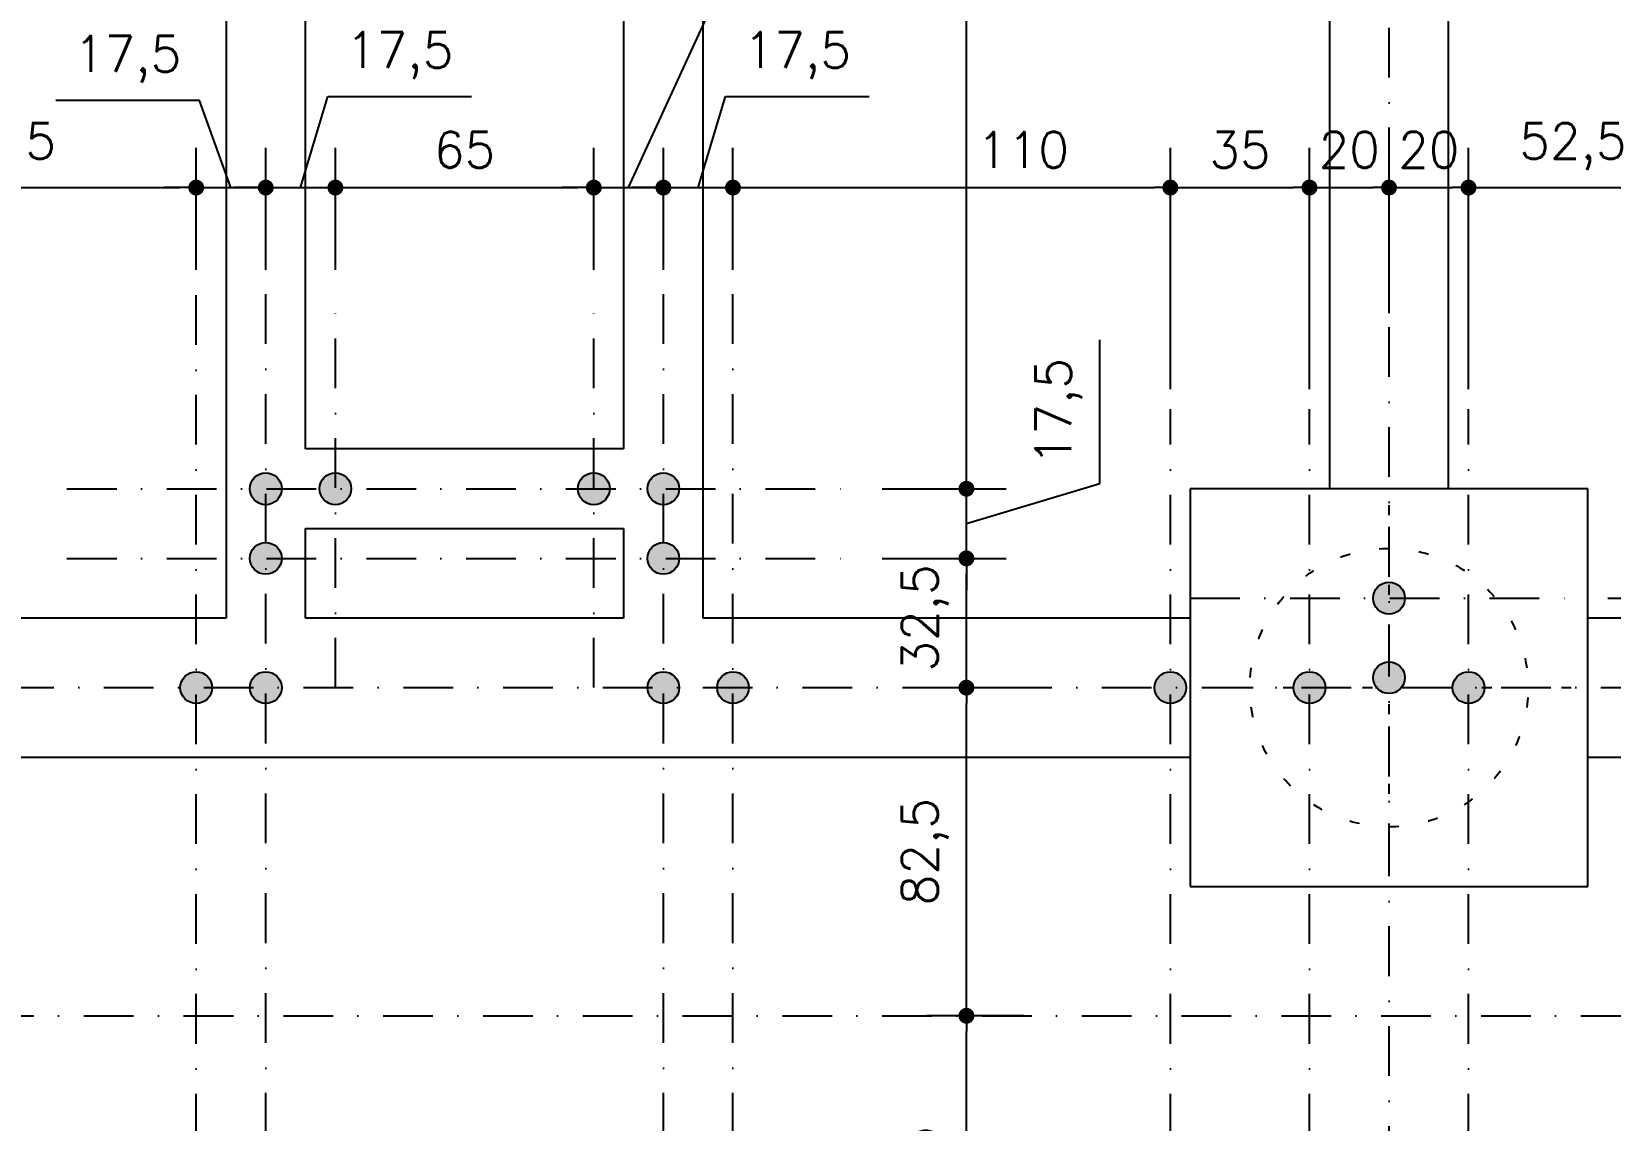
# Model space of a CAD drawing. Extents: x 26375 to 47400, y -1187 to 1911.
# Drawn here: x 29578.5 to 29975.6, y 606.8 to 880.5 of the extents above; entities that cross this region are included whole.
import ezdxf

# ---------------------------------------------------------------- set-up
doc = ezdxf.new("R2010")
doc.units = 0
doc.header["$LTSCALE"] = 25
doc.linetypes.add('DASHDOT', pattern=[1, 0.5, -0.25, 0, -0.25])
doc.linetypes.add('ESTILO_TQS_0002', pattern=[0.4, 0.1, -0.3])
for name, color, linetype in [('COTA', 1, 'Continuous'), ('EIXO_AUXILIAR', 1, 'DASHDOT'), ('EIXOS', 1, 'DASHDOT'), ('FERRO', 4, 'Continuous'), ('H7', 1, 'Continuous'), ('PROJ', 252, 'Continuous')]:
    doc.layers.add(name, color=color, linetype=linetype)
doc.styles.add('COTA', font='romans.shx')
doc.dimstyles.new('forma', dxfattribs={"dimtxt": 1.8, "dimasz": 0.8, "dimexe": 2, "dimexo": 1, "dimgap": 1, "dimtad": 1, "dimdec": 1, "dimzin": 9, "dimtxsty": 'COTA', "dimblk1": 'DOT', "dimblk2": 'DOT', "dimsah": 1, "dimcen": 0, "dimdle": 1, "dimclrd": 256, "dimclre": 256, "dimclrt": 2, "dimadec": 0, "dimazin": 0, "dimtfac": 1, "dimtdec": 0, "dimtmove": 0, "dimatfit": 3, "dimfxl": 1, "dimtolj": 1, "dimtzin": 0, "dimarcsym": 0})

# ---------------------------------------------------------------- blocks, each defined once
blk = doc.blocks.new('GR-1409')
at = {"layer": 'H7'}
blk.add_hatch(color=256, dxfattribs=at).paths.add_polyline_path([(-4, 0, 1), (4, 0, 1)])
at = {"layer": 'FERRO', "linetype": 'Continuous'}
blk.add_circle((0, 0), 4, dxfattribs=at)
blk = doc.blocks.new('GR-0909')
at = {"layer": 'H7'}
blk.add_hatch(color=256, dxfattribs=at).paths.add_polyline_path([(4, 0, 1), (-4, 0, 1)])
at = {"layer": 'FERRO', "linetype": 'Continuous'}
blk.add_circle((0, 0), 4, dxfattribs=at)
blk = doc.blocks.new('GR-1414')
at = {"layer": 'H7'}
blk.add_hatch(color=256, dxfattribs=at).paths.add_polyline_path([(4, 0, 1), (-4, 0, 1)])
at = {"layer": 'FERRO', "linetype": 'Continuous'}
blk.add_circle((0, 0), 4, dxfattribs=at)
blk = doc.blocks.new('PROJ-FUND')
at = {"layer": 'PROJ'}
for p, q in [((29627.38232900731, 1185.57726215362), (29627.38232900731, 765.5772621536203)), ((29647.38232900731, 775.5772621536203), (29647.38232900731, 1185.57726215362)), ((29727.38232900731, 1185.57726215362), (29727.38232900731, 775.5772621536203)), ((29747.38232900731, 765.5772621536203), (29747.38232900731, 1185.57726215362)), ((29904.88232900731, 908.0772621536203), (29904.88232900731, 765.5772621536203)), ((29934.88232900731, 765.5772621536203), (29934.88232900731, 908.0772621536203)), ((29727.38232900731, 775.5772621536203), (29647.38232900731, 775.5772621536203)), ((29627.38232900731, 765.5772621536203), (29627.38232900731, 733.0772621536203)), ((29747.38232900731, 733.0772621536203), (29747.38232900731, 765.5772621536203)), ((29647.38232900731, 733.0772621536203), (29647.38232900731, 755.5772621536203)), ((29647.38232900731, 755.5772621536203), (29727.38232900731, 755.5772621536203)), ((29727.38232900731, 755.5772621536203), (29727.38232900731, 733.0772621536203)), ((29627.38232900731, 733.0772621536203), (29572.38232900731, 733.0772621536203)), ((29727.38232900731, 733.0772621536203), (29647.38232900731, 733.0772621536203)), ((29869.88232900731, 733.0772621536203), (29747.38232900731, 733.0772621536203)), ((30079.38232900731, 733.0772621536203), (29969.88232900731, 733.0772621536203)), ((29572.38232900731, 698.0772621536203), (29637.38232900731, 698.0772621536203)), ((29637.38232900731, 698.0772621536203), (29737.38232900731, 698.0772621536203)), ((29737.38232900731, 698.0772621536203), (29869.88232900731, 698.0772621536203)), ((29969.88232900731, 698.0772621536203), (30090.38232900731, 698.0772621536203))]:
    blk.add_line(p, q, dxfattribs=at)
at = {"layer": 'PROJ', "linetype": 'Continuous'}
for p, q in [((29969.88232900731, 765.5772621536203), (29869.88232900731, 765.5772621536203)), ((29869.88232900731, 765.5772621536203), (29869.88232900731, 665.5772621536203)), ((29969.88232900731, 665.5772621536203), (29969.88232900731, 765.5772621536203)), ((29869.88232900731, 665.5772621536203), (29969.88232900731, 665.5772621536203))]:
    blk.add_line(p, q, dxfattribs=at)
at = {"layer": 'PROJ', "linetype": 'ESTILO_TQS_0002'}
for p, q in [((29919.88232900731, 668.9222621536203), (29919.88232900731, 762.2322621536202)), ((29873.22732900731, 715.5772621536203), (29966.53732900731, 715.5772621536203))]:
    blk.add_line(p, q, dxfattribs=at)
blk.add_ellipse((29919.88232900731, 715.5772621536203), major_axis=(24.74873734152934, 24.74873734152934), ratio=0.9999999999999858, start_param=5.497787143782131, end_param=11.78097245096172, dxfattribs=at)
blk = doc.blocks.new('_Dot')
at = {"color": 0, "linetype": 'ByBlock', "lineweight": -2}
blk.add_line((-0.5, 0), (-1, 0), dxfattribs=at)
at = {"color": 0, "linetype": 'ByBlock', "const_width": 0.5}
blk.add_lwpolyline([(-0.25, 0, 1), (0.25, 0, 1)], format="xyb", close=True, dxfattribs=at)
blk = doc.blocks.new('*D883')
at = {"layer": 'COTA', "lineweight": -2, "transparency": 16777216}
for p, q in [((29522.38232901561, 832.1674849509476), (29522.38232901561, 851.2914694436881)), ((29619.88232900357, 820.5772620502232), (29619.88232900357, 851.2914694436881)), ((29526.38232901561, 841.2914694436881), (29615.88232900357, 841.2914694436881))]:
    blk.add_line(p, q, dxfattribs=at)
at = {"layer": 'Defpoints', "color": 0, "transparency": 16777216}
for p in [(29619.88232900357, 841.2914694436881), (29522.38232901561, 827.1674849509476), (29619.88232900357, 815.5772620502232)]:
    blk.add_point(p, dxfattribs=at)
at = {"layer": 'COTA', "lineweight": -2, "transparency": 16777216, "xscale": 4, "yscale": 4, "zscale": 4, "rotation": 180}
blk.add_blockref('_Dot', (29522.38232901561, 841.2914694436881), dxfattribs=at)
at = {"layer": 'COTA', "lineweight": -2, "transparency": 16777216, "xscale": 4, "yscale": 4, "zscale": 4}
blk.add_blockref('_Dot', (29619.88232900357, 841.2914694436881), dxfattribs=at)
at = {"layer": 'COTA', "color": 2, "transparency": 16777216, "insert": (29571.13232900959, 851.648612300831), "char_height": 9, "attachment_point": 5, "style": 'COTA'}
blk.add_mtext('\\A1;97,5 ', dxfattribs=at)
blk = doc.blocks.new('*D884')
at = {"layer": 'COTA', "lineweight": -2, "transparency": 16777216}
for p, q in [((29620.71279351068, 863.1824524361006), (29584.56993636782, 863.1824524361006)), ((29628.63232905634, 841.2914694436881), (29620.71279351068, 863.1824524361006)), ((29619.88232900357, 820.5772620502232), (29619.88232900357, 851.2914694436881)), ((29637.38232910911, 820.5772620502235), (29637.38232910911, 851.2914694436881)), ((29615.88232900357, 841.2914694436881), (29611.88232900357, 841.2914694436881)), ((29619.88232900357, 841.2914694436881), (29637.38232910911, 841.2914694436881)), ((29619.88232900357, 841.2914694436881), (29637.38232910911, 841.2914694436881)), ((29641.38232910911, 841.2914694436881), (29645.38232910911, 841.2914694436881))]:
    blk.add_line(p, q, dxfattribs=at)
at = {"layer": 'Defpoints', "color": 0, "transparency": 16777216}
for p in [(29637.38232910911, 841.2914694436881), (29619.88232900357, 815.5772620502232), (29637.38232910911, 815.5772620502235)]:
    blk.add_point(p, dxfattribs=at)
at = {"layer": 'COTA', "lineweight": -2, "transparency": 16777216, "xscale": 4, "yscale": 4, "zscale": 4}
blk.add_blockref('_Dot', (29619.88232900357, 841.2914694436881), dxfattribs=at)
at = {"layer": 'COTA', "lineweight": -2, "transparency": 16777216, "xscale": 4, "yscale": 4, "zscale": 4, "rotation": 180}
blk.add_blockref('_Dot', (29637.38232910911, 841.2914694436881), dxfattribs=at)
at = {"layer": 'COTA', "color": 2, "transparency": 16777216, "insert": (29602.64136493926, 873.5395952932435), "char_height": 9, "attachment_point": 5, "style": 'COTA'}
blk.add_mtext('\\A1;17,5 ', dxfattribs=at)
blk = doc.blocks.new('*D885')
at = {"layer": 'COTA', "lineweight": -2, "transparency": 16777216}
for p, q in [((29646.1323290547, 841.2914694436881), (29652.98947191184, 864.148612300831)), ((29652.98947191184, 864.148612300831), (29689.1323290547, 864.148612300831)), ((29637.38232910911, 820.5772620502235), (29637.38232910911, 851.2914694436881)), ((29654.88232900029, 820.5772620502232), (29654.88232900029, 851.2914694436881)), ((29633.38232910911, 841.2914694436881), (29629.38232910911, 841.2914694436881)), ((29637.38232910911, 841.2914694436881), (29654.88232900029, 841.2914694436881)), ((29637.38232910911, 841.2914694436881), (29654.88232900029, 841.2914694436881)), ((29658.88232900029, 841.2914694436881), (29662.88232900029, 841.2914694436881))]:
    blk.add_line(p, q, dxfattribs=at)
at = {"layer": 'Defpoints', "color": 0, "transparency": 16777216}
for p in [(29654.88232900029, 841.2914694436881), (29637.38232910911, 815.5772620502235), (29654.88232900029, 815.5772620502232)]:
    blk.add_point(p, dxfattribs=at)
at = {"layer": 'COTA', "lineweight": -2, "transparency": 16777216, "xscale": 4, "yscale": 4, "zscale": 4}
blk.add_blockref('_Dot', (29637.38232910911, 841.2914694436881), dxfattribs=at)
at = {"layer": 'COTA', "lineweight": -2, "transparency": 16777216, "xscale": 4, "yscale": 4, "zscale": 4, "rotation": 180}
blk.add_blockref('_Dot', (29654.88232900029, 841.2914694436881), dxfattribs=at)
at = {"layer": 'COTA', "color": 2, "transparency": 16777216, "insert": (29671.06090048327, 874.5057551579739), "char_height": 9, "attachment_point": 5, "style": 'COTA'}
blk.add_mtext('\\A1;17,5 ', dxfattribs=at)
blk = doc.blocks.new('*D886')
at = {"layer": 'COTA', "lineweight": -2, "transparency": 16777216}
for p, q in [((29654.88232900029, 820.5772620502232), (29654.88232900029, 851.2914694436881)), ((29719.88232900175, 820.5772621640999), (29719.88232900175, 851.2914694436881)), ((29658.88232900029, 841.2914694436881), (29715.88232900175, 841.2914694436881))]:
    blk.add_line(p, q, dxfattribs=at)
at = {"layer": 'Defpoints', "color": 0, "transparency": 16777216}
for p in [(29719.88232900175, 841.2914694436881), (29654.88232900029, 815.5772620502232), (29719.88232900175, 815.5772621640999)]:
    blk.add_point(p, dxfattribs=at)
at = {"layer": 'COTA', "lineweight": -2, "transparency": 16777216, "xscale": 4, "yscale": 4, "zscale": 4, "rotation": 180}
blk.add_blockref('_Dot', (29654.88232900029, 841.2914694436881), dxfattribs=at)
at = {"layer": 'COTA', "lineweight": -2, "transparency": 16777216, "xscale": 4, "yscale": 4, "zscale": 4}
blk.add_blockref('_Dot', (29719.88232900175, 841.2914694436881), dxfattribs=at)
at = {"layer": 'COTA', "color": 2, "transparency": 16777216, "insert": (29687.38232900102, 850.7914694436881), "char_height": 9, "attachment_point": 5, "style": 'COTA'}
blk.add_mtext('\\A1;65 ', dxfattribs=at)
blk = doc.blocks.new('*D887')
at = {"layer": 'COTA', "lineweight": -2, "transparency": 16777216}
for p, q in [((29728.63232905216, 841.2914694436881), (29748.62161437776, 884.8628980151168)), ((29748.62161437776, 884.8628980151168), (29784.76447152062, 884.8628980151168)), ((29719.88232900175, 820.5772621640999), (29719.88232900175, 851.2914694436881)), ((29737.38232910257, 820.5772620502233), (29737.38232910257, 851.2914694436881)), ((29715.88232900175, 841.2914694436881), (29711.88232900175, 841.2914694436881)), ((29719.88232900175, 841.2914694436881), (29737.38232910257, 841.2914694436881)), ((29719.88232900175, 841.2914694436881), (29737.38232910257, 841.2914694436881)), ((29741.38232910257, 841.2914694436881), (29745.38232910257, 841.2914694436881))]:
    blk.add_line(p, q, dxfattribs=at)
at = {"layer": 'Defpoints', "color": 0, "transparency": 16777216}
for p in [(29737.38232910257, 841.2914694436881), (29719.88232900175, 815.5772621640999), (29737.38232910257, 815.5772620502233)]:
    blk.add_point(p, dxfattribs=at)
at = {"layer": 'COTA', "lineweight": -2, "transparency": 16777216, "xscale": 4, "yscale": 4, "zscale": 4}
blk.add_blockref('_Dot', (29719.88232900175, 841.2914694436881), dxfattribs=at)
at = {"layer": 'COTA', "lineweight": -2, "transparency": 16777216, "xscale": 4, "yscale": 4, "zscale": 4, "rotation": 180}
blk.add_blockref('_Dot', (29737.38232910257, 841.2914694436881), dxfattribs=at)
at = {"layer": 'COTA', "color": 2, "transparency": 16777216, "insert": (29766.69304294919, 895.2200408722597), "char_height": 9, "attachment_point": 5, "style": 'COTA'}
blk.add_mtext('\\A1;17,5 ', dxfattribs=at)
blk = doc.blocks.new('*D888')
at = {"layer": 'COTA', "lineweight": -2, "transparency": 16777216}
for p, q in [((29746.1323290498, 841.2914694436881), (29752.98947190694, 864.148612300831)), ((29752.98947190694, 864.148612300831), (29789.1323290498, 864.148612300831)), ((29737.38232910257, 820.5772620502233), (29737.38232910257, 851.2914694436881)), ((29754.88232899702, 820.5772621640998), (29754.88232899702, 851.2914694436881)), ((29733.38232910257, 841.2914694436881), (29729.38232910257, 841.2914694436881)), ((29737.38232910257, 841.2914694436881), (29754.88232899702, 841.2914694436881)), ((29737.38232910257, 841.2914694436881), (29754.88232899702, 841.2914694436881)), ((29758.88232899702, 841.2914694436881), (29762.88232899702, 841.2914694436881))]:
    blk.add_line(p, q, dxfattribs=at)
at = {"layer": 'Defpoints', "color": 0, "transparency": 16777216}
for p in [(29754.88232899702, 841.2914694436881), (29737.38232910257, 815.5772620502233), (29754.88232899702, 815.5772621640998)]:
    blk.add_point(p, dxfattribs=at)
at = {"layer": 'COTA', "lineweight": -2, "transparency": 16777216, "xscale": 4, "yscale": 4, "zscale": 4}
blk.add_blockref('_Dot', (29737.38232910257, 841.2914694436881), dxfattribs=at)
at = {"layer": 'COTA', "lineweight": -2, "transparency": 16777216, "xscale": 4, "yscale": 4, "zscale": 4, "rotation": 180}
blk.add_blockref('_Dot', (29754.88232899702, 841.2914694436881), dxfattribs=at)
at = {"layer": 'COTA', "color": 2, "transparency": 16777216, "insert": (29771.06090047837, 874.5057551579739), "char_height": 9, "attachment_point": 5, "style": 'COTA'}
blk.add_mtext('\\A1;17,5 ', dxfattribs=at)
blk = doc.blocks.new('*D889')
at = {"layer": 'COTA', "lineweight": -2, "transparency": 16777216}
for p, q in [((29754.88232899702, 820.5772621640998), (29754.88232899702, 851.2914694436881)), ((29864.88232899695, 790.5772858002981), (29864.88232899695, 851.2914694436881)), ((29758.88232899702, 841.2914694436881), (29860.88232899695, 841.2914694436881))]:
    blk.add_line(p, q, dxfattribs=at)
at = {"layer": 'Defpoints', "color": 0, "transparency": 16777216}
for p in [(29864.88232899695, 841.2914694436881), (29754.88232899702, 815.5772621640998), (29864.88232899695, 785.5772858002981)]:
    blk.add_point(p, dxfattribs=at)
at = {"layer": 'COTA', "lineweight": -2, "transparency": 16777216, "xscale": 4, "yscale": 4, "zscale": 4, "rotation": 180}
blk.add_blockref('_Dot', (29754.88232899702, 841.2914694436881), dxfattribs=at)
at = {"layer": 'COTA', "lineweight": -2, "transparency": 16777216, "xscale": 4, "yscale": 4, "zscale": 4}
blk.add_blockref('_Dot', (29864.88232899695, 841.2914694436881), dxfattribs=at)
at = {"layer": 'COTA', "color": 2, "transparency": 16777216, "insert": (29827.81120460339, 850.7914694436881), "char_height": 9, "attachment_point": 5, "style": 'COTA'}
blk.add_mtext('\\A1;110 ', dxfattribs=at)
blk = doc.blocks.new('*D890')
at = {"layer": 'COTA', "lineweight": -2, "transparency": 16777216}
for p, q in [((29864.88232899695, 790.5772858002981), (29864.88232899695, 851.2914694436881)), ((29899.88232899702, 790.5772858002981), (29899.88232899702, 851.2914694436881)), ((29868.88232899695, 841.2914694436881), (29895.88232899702, 841.2914694436881))]:
    blk.add_line(p, q, dxfattribs=at)
at = {"layer": 'Defpoints', "color": 0, "transparency": 16777216}
for p in [(29899.88232899702, 841.2914694436881), (29864.88232899695, 785.5772858002981), (29899.88232899702, 785.5772858002981)]:
    blk.add_point(p, dxfattribs=at)
at = {"layer": 'COTA', "lineweight": -2, "transparency": 16777216, "xscale": 4, "yscale": 4, "zscale": 4, "rotation": 180}
blk.add_blockref('_Dot', (29864.88232899695, 841.2914694436881), dxfattribs=at)
at = {"layer": 'COTA', "lineweight": -2, "transparency": 16777216, "xscale": 4, "yscale": 4, "zscale": 4}
blk.add_blockref('_Dot', (29899.88232899702, 841.2914694436881), dxfattribs=at)
at = {"layer": 'COTA', "color": 2, "transparency": 16777216, "insert": (29882.38232899698, 850.7914694436881), "char_height": 9, "attachment_point": 5, "style": 'COTA'}
blk.add_mtext('\\A1;35 ', dxfattribs=at)
blk = doc.blocks.new('*D891')
at = {"layer": 'COTA', "lineweight": -2, "transparency": 16777216}
for p, q in [((29899.88232899702, 790.5772858002981), (29899.88232899702, 851.2914694436881)), ((29919.88232900732, 809.7494275679607), (29919.88232900732, 851.2914694436881)), ((29903.88232899702, 841.2914694436881), (29915.88232900732, 841.2914694436881))]:
    blk.add_line(p, q, dxfattribs=at)
at = {"layer": 'Defpoints', "color": 0, "transparency": 16777216}
for p in [(29919.88232900732, 841.2914694436881), (29919.88232900732, 804.7494275679607), (29899.88232899702, 785.5772858002981)]:
    blk.add_point(p, dxfattribs=at)
at = {"layer": 'COTA', "lineweight": -2, "transparency": 16777216, "xscale": 4, "yscale": 4, "zscale": 4, "rotation": 180}
blk.add_blockref('_Dot', (29899.88232899702, 841.2914694436881), dxfattribs=at)
at = {"layer": 'COTA', "lineweight": -2, "transparency": 16777216, "xscale": 4, "yscale": 4, "zscale": 4}
blk.add_blockref('_Dot', (29919.88232900732, 841.2914694436881), dxfattribs=at)
at = {"layer": 'COTA', "color": 2, "transparency": 16777216, "insert": (29909.88232900217, 850.7914694436881), "char_height": 9, "attachment_point": 5, "style": 'COTA'}
blk.add_mtext('\\A1;20 ', dxfattribs=at)
blk = doc.blocks.new('*D892')
at = {"layer": 'COTA', "lineweight": -2, "transparency": 16777216}
for p, q in [((29919.88232900732, 809.7494275679607), (29919.88232900732, 851.2914694436881)), ((29939.88232900358, 790.5772858002981), (29939.88232900358, 851.2914694436881)), ((29923.88232900732, 841.2914694436881), (29935.88232900358, 841.2914694436881))]:
    blk.add_line(p, q, dxfattribs=at)
at = {"layer": 'Defpoints', "color": 0, "transparency": 16777216}
for p in [(29939.88232900358, 841.2914694436881), (29919.88232900732, 804.7494275679607), (29939.88232900358, 785.5772858002981)]:
    blk.add_point(p, dxfattribs=at)
at = {"layer": 'COTA', "lineweight": -2, "transparency": 16777216, "xscale": 4, "yscale": 4, "zscale": 4, "rotation": 180}
blk.add_blockref('_Dot', (29919.88232900732, 841.2914694436881), dxfattribs=at)
at = {"layer": 'COTA', "lineweight": -2, "transparency": 16777216, "xscale": 4, "yscale": 4, "zscale": 4}
blk.add_blockref('_Dot', (29939.88232900358, 841.2914694436881), dxfattribs=at)
at = {"layer": 'COTA', "color": 2, "transparency": 16777216, "insert": (29929.88232900545, 850.7914694436881), "char_height": 9, "attachment_point": 5, "style": 'COTA'}
blk.add_mtext('\\A1;20 ', dxfattribs=at)
blk = doc.blocks.new('*D893')
at = {"layer": 'COTA', "lineweight": -2, "transparency": 16777216}
for p, q in [((29939.88232900358, 790.5772858002981), (29939.88232900358, 851.2914694436881)), ((29992.38232910913, 790.5772858002981), (29992.38232910913, 851.2914694436881)), ((29943.88232900358, 841.2914694436881), (29988.38232910913, 841.2914694436881))]:
    blk.add_line(p, q, dxfattribs=at)
at = {"layer": 'Defpoints', "color": 0, "transparency": 16777216}
for p in [(29992.38232910913, 841.2914694436881), (29939.88232900358, 785.5772858002981), (29992.38232910913, 785.5772858002981)]:
    blk.add_point(p, dxfattribs=at)
at = {"layer": 'COTA', "lineweight": -2, "transparency": 16777216, "xscale": 4, "yscale": 4, "zscale": 4, "rotation": 180}
blk.add_blockref('_Dot', (29939.88232900358, 841.2914694436881), dxfattribs=at)
at = {"layer": 'COTA', "lineweight": -2, "transparency": 16777216, "xscale": 4, "yscale": 4, "zscale": 4}
blk.add_blockref('_Dot', (29992.38232910913, 841.2914694436881), dxfattribs=at)
at = {"layer": 'COTA', "color": 2, "transparency": 16777216, "insert": (29966.13232905635, 851.648612300831), "char_height": 9, "attachment_point": 5, "style": 'COTA'}
blk.add_mtext('\\A1;52,5 ', dxfattribs=at)
blk = doc.blocks.new('*D1091')
at = {"layer": 'COTA', "lineweight": -2, "transparency": 16777216}
for p, q in [((29828.02802012612, 633.0954966153301), (29803.59665929156, 633.0954966153301)), ((29813.59665929156, 554.5771792253636), (29813.59665929156, 629.0954966153301)), ((29823.80198445794, 550.5771792253636), (29803.59665929156, 550.5771792253636))]:
    blk.add_line(p, q, dxfattribs=at)
at = {"layer": 'Defpoints', "color": 0, "transparency": 16777216}
for p in [(29813.59665929156, 633.0954966153301), (29833.02802012612, 633.0954966153301), (29828.80198445794, 550.5771792253636)]:
    blk.add_point(p, dxfattribs=at)
at = {"layer": 'COTA', "lineweight": -2, "transparency": 16777216, "xscale": 4, "yscale": 4, "zscale": 4}
for p, rotation in [((29813.59665929156, 633.0954966153301), 90), ((29813.59665929156, 550.5771792253636), 270)]:
    blk.add_blockref('_Dot', p, dxfattribs=dict(at, rotation=rotation))
at = {"layer": 'COTA', "color": 2, "transparency": 16777216, "insert": (29803.23951643442, 591.8363379203383), "char_height": 9, "attachment_point": 5, "rotation": 90, "style": 'COTA'}
blk.add_mtext('\\A1;82,5 ', dxfattribs=at)
blk = doc.blocks.new('*D1092')
at = {"layer": 'COTA', "lineweight": -2, "transparency": 16777216}
for p, q in [((29807.14217556447, 715.577273981256), (29823.59665929151, 715.577273981256)), ((29813.59665929151, 637.0954966153301), (29813.59665929151, 711.577273981256)), ((29821.51040970754, 633.0954966153301), (29803.59665929151, 633.0954966153301))]:
    blk.add_line(p, q, dxfattribs=at)
at = {"layer": 'Defpoints', "color": 0, "transparency": 16777216}
for p in [(29802.14217556447, 715.577273981256), (29813.59665929151, 715.577273981256), (29826.51040970754, 633.0954966153301)]:
    blk.add_point(p, dxfattribs=at)
at = {"layer": 'COTA', "lineweight": -2, "transparency": 16777216, "xscale": 4, "yscale": 4, "zscale": 4}
for p, rotation in [((29813.59665929151, 715.577273981256), 90), ((29813.59665929151, 633.0954966153301), 270)]:
    blk.add_blockref('_Dot', p, dxfattribs=dict(at, rotation=rotation))
at = {"layer": 'COTA', "color": 2, "transparency": 16777216, "insert": (29803.23951643436, 674.3363852982845), "char_height": 9, "attachment_point": 5, "rotation": 90, "style": 'COTA'}
blk.add_mtext('\\A1;82,5 ', dxfattribs=at)
blk = doc.blocks.new('*D1093')
at = {"layer": 'COTA', "lineweight": -2, "transparency": 16777216}
for p, q in [((29792.38232900176, 748.0772621641001), (29823.59665929148, 748.0772621641001)), ((29813.59665929148, 719.577273981256), (29813.59665929148, 744.0772621641001)), ((29807.14217556447, 715.577273981256), (29823.59665929148, 715.577273981256))]:
    blk.add_line(p, q, dxfattribs=at)
at = {"layer": 'Defpoints', "color": 0, "transparency": 16777216}
for p in [(29787.38232900176, 748.0772621641001), (29813.59665929148, 748.0772621641001), (29802.14217556447, 715.577273981256)]:
    blk.add_point(p, dxfattribs=at)
at = {"layer": 'COTA', "lineweight": -2, "transparency": 16777216, "xscale": 4, "yscale": 4, "zscale": 4}
for p, rotation in [((29813.59665929148, 748.0772621641001), 90), ((29813.59665929148, 715.577273981256), 270)]:
    blk.add_blockref('_Dot', p, dxfattribs=dict(at, rotation=rotation))
at = {"layer": 'COTA', "color": 2, "transparency": 16777216, "insert": (29803.23951643431, 733.0772621536203), "char_height": 9, "attachment_point": 5, "rotation": 90, "style": 'COTA'}
blk.add_mtext('\\A1;32,5 ', dxfattribs=at)
blk = doc.blocks.new('*D1094')
at = {"layer": 'COTA', "lineweight": -2, "transparency": 16777216}
for p, q in [((29847.1680878629, 766.8986906785898), (29847.1680878629, 803.041547821447)), ((29813.59665929148, 769.5772620502224), (29813.59665929148, 773.5772620502224)), ((29813.59665929148, 756.8272621071612), (29847.1680878629, 766.8986906785898)), ((29792.3823289976, 765.5772620502223), (29823.59665929148, 765.5772620502223)), ((29813.59665929148, 748.0772621641001), (29813.59665929148, 765.5772620502223)), ((29813.59665929148, 748.0772621641001), (29813.59665929148, 765.5772620502223)), ((29792.38232900176, 748.0772621641001), (29823.59665929148, 748.0772621641001)), ((29813.59665929148, 744.0772621641001), (29813.59665929148, 740.0772621641001))]:
    blk.add_line(p, q, dxfattribs=at)
at = {"layer": 'Defpoints', "color": 0, "transparency": 16777216}
for p in [(29787.3823289976, 765.5772620502223), (29813.59665929148, 765.5772620502223), (29787.38232900176, 748.0772621641001)]:
    blk.add_point(p, dxfattribs=at)
at = {"layer": 'COTA', "lineweight": -2, "transparency": 16777216, "xscale": 4, "yscale": 4, "zscale": 4}
for p, rotation in [((29813.59665929148, 765.5772620502223), 270), ((29813.59665929148, 748.0772621641001), 90)]:
    blk.add_blockref('_Dot', p, dxfattribs=dict(at, rotation=rotation))
at = {"layer": 'COTA', "color": 2, "transparency": 16777216, "insert": (29836.81094500576, 784.9701192500098), "char_height": 9, "attachment_point": 5, "rotation": 90, "style": 'COTA'}
blk.add_mtext('\\A1;17,5 ', dxfattribs=at)
blk = doc.blocks.new('*D1095')
at = {"layer": 'COTA', "lineweight": -2, "transparency": 16777216}
for p, q in [((29807.52567686686, 1200.577099469219), (29823.59665929151, 1200.577099469219)), ((29813.59665929151, 769.5772620502224), (29813.59665929151, 1196.577099469219)), ((29792.3823289976, 765.5772620502223), (29823.59665929151, 765.5772620502223))]:
    blk.add_line(p, q, dxfattribs=at)
at = {"layer": 'Defpoints', "color": 0, "transparency": 16777216}
for p in [(29802.52567686686, 1200.577099469219), (29813.59665929151, 1200.577099469219), (29787.3823289976, 765.5772620502223)]:
    blk.add_point(p, dxfattribs=at)
at = {"layer": 'COTA', "lineweight": -2, "transparency": 16777216, "xscale": 4, "yscale": 4, "zscale": 4}
for p, rotation in [((29813.59665929151, 1200.577099469219), 90), ((29813.59665929151, 765.5772620502223), 270)]:
    blk.add_blockref('_Dot', p, dxfattribs=dict(at, rotation=rotation))
at = {"layer": 'COTA', "color": 2, "transparency": 16777216, "insert": (29804.0966592915, 983.0771807597123), "char_height": 9, "attachment_point": 5, "rotation": 90, "style": 'COTA'}
blk.add_mtext('\\A1;435 ', dxfattribs=at)
blk = doc.blocks.new('*D1098')
at = {"layer": 'COTA', "lineweight": -2, "transparency": 16777216}
for p, q in [((29974.88232899328, 1163.077155158728), (30058.69764685239, 1163.077155158728)), ((30048.69764685239, 1159.077155158728), (30048.69764685239, 742.0771551587279)), ((29974.88232900923, 738.0771551587279), (30058.69764685239, 738.0771551587279))]:
    blk.add_line(p, q, dxfattribs=at)
at = {"layer": 'Defpoints', "color": 0, "transparency": 16777216}
for p in [(29969.88232899328, 1163.077155158728), (29969.88232900923, 738.0771551587279), (30048.69764685239, 738.0771551587279)]:
    blk.add_point(p, dxfattribs=at)
at = {"layer": 'COTA', "lineweight": -2, "transparency": 16777216, "xscale": 4, "yscale": 4, "zscale": 4}
for p, rotation in [((30048.69764685239, 1163.077155158728), 90), ((30048.69764685239, 738.0771551587279), 270)]:
    blk.add_blockref('_Dot', p, dxfattribs=dict(at, rotation=rotation))
at = {"layer": 'COTA', "color": 2, "transparency": 16777216, "insert": (30039.19764685238, 950.5771551587192), "char_height": 9, "attachment_point": 5, "rotation": 90, "style": 'COTA'}
blk.add_mtext('\\A1;425 ', dxfattribs=at)
blk = doc.blocks.new('*D1099')
at = {"layer": 'COTA', "lineweight": -2, "transparency": 16777216}
for p, q in [((30023.96853935267, 746.8986371759028), (30023.96853935267, 775.7557800330458)), ((30048.69764685244, 736.8272086044742), (30023.96853935267, 746.8986371759028)), ((30048.69764685244, 742.0771551587279), (30048.69764685244, 746.0771551587279)), ((29974.88232900923, 738.0771551587279), (30058.69764685244, 738.0771551587279)), ((30047.38232899615, 735.5772620502205), (30038.69764685244, 735.5772620502205)), ((30048.69764685244, 738.0771551587279), (30048.69764685244, 735.5772620502205)), ((30048.69764685244, 738.0771551587279), (30048.69764685244, 735.5772620502205)), ((30048.69764685244, 731.5772620502205), (30048.69764685244, 727.5772620502205))]:
    blk.add_line(p, q, dxfattribs=at)
at = {"layer": 'Defpoints', "color": 0, "transparency": 16777216}
for p in [(29969.88232900923, 738.0771551587279), (30048.69764685244, 735.5772620502205), (30052.38232899615, 735.5772620502205)]:
    blk.add_point(p, dxfattribs=at)
at = {"layer": 'COTA', "lineweight": -2, "transparency": 16777216, "xscale": 4, "yscale": 4, "zscale": 4}
for p, rotation in [((30048.69764685244, 738.0771551587279), 270), ((30048.69764685244, 735.5772620502205), 90)]:
    blk.add_blockref('_Dot', p, dxfattribs=dict(at, rotation=rotation))
at = {"layer": 'COTA', "color": 2, "transparency": 16777216, "insert": (30013.61139649553, 761.3272086044656), "char_height": 9, "attachment_point": 5, "rotation": 90, "style": 'COTA'}
blk.add_mtext('\\A1;2,5 ', dxfattribs=at)

msp = doc.modelspace()

# ---------------------------------------------------------------- linework, layer by layer
at = {"layer": 'EIXO_AUXILIAR', "color": 2}
for p, q in [((29919.88232900731, 15.57730230159507), (29919.88232900732, 1250.577266740404)), ((29619.88232900357, 500.5773353694207), (29619.88232900357, 815.5772620502232)), ((29637.38232910911, 450.5773353694207), (29637.38232910911, 815.5772620502233)), ((29654.88232900029, 715.5772620502232), (29654.88232900029, 815.5772620502232)), ((29719.88232900175, 715.5772621640999), (29719.88232900175, 815.5772621640999)), ((29737.38232910257, 450.5773353694207), (29737.38232910257, 815.5772620502233)), ((29754.88232899701, 450.5773353694206), (29754.88232899702, 815.5772621640998)), ((29864.88232899695, 500.5773353694188), (29864.88232899695, 785.5772858002981)), ((29899.88232899702, 500.5772621377882), (29899.88232899702, 785.5772858002981)), ((29939.88232900358, 500.5772621377882), (29939.88232900358, 785.5772858002981)), ((29587.38232899614, 765.5772620502239), (29787.38232899758, 765.5772620502221)), ((29587.3823290003, 748.0772621641017), (29787.38232900175, 748.0772621640999)), ((29869.88232899137, 738.077368760225), (29969.88232900922, 738.0771551587277)), ((27889.8823289644, 715.5773689497128), (30042.38232899941, 715.5772620502221))]:
    msp.add_line(p, q, dxfattribs=at)
at = {"layer": 'EIXOS'}
msp.add_line((27382.82120412679, 633.0954966153299), (31556.89173039228, 633.0954966153299), dxfattribs=at)

# ---------------------------------------------------------------- block references
for name, p in [('GR-0909', (29637.38232899614, 765.5772620502239)), ('GR-1409', (29654.8823290003, 765.5772621641017)), ('GR-1409', (29719.88232900175, 765.5772621640999)), ('GR-0909', (29737.38232899758, 765.5772620502221)), ('GR-1414', (29919.8823290003, 738.0772619594763)), ('GR-1409', (29619.88232900357, 715.5772621509359)), ('GR-0909', (29637.3823289994, 715.5772620370581)), ('GR-0909', (29737.38232899286, 715.5772620502221)), ('GR-1409', (29754.88232899702, 715.5772621640999)), ('GR-1409', (29864.88232899694, 715.5772621641017)), ('GR-1409', (29899.88232899702, 715.5772621640999)), ('GR-1414', (29919.8823290003, 718.0772619594763)), ('GR-1409', (29939.88232900358, 715.5772621640999))]:
    msp.add_blockref(name, p)
at = {"rotation": 90}
for p in [(29637.3823290003, 748.0772621641017), (29737.38232900029, 748.0772621640999)]:
    msp.add_blockref('GR-1409', p, dxfattribs=at)
at = {"layer": 'COTA'}
msp.add_blockref('PROJ-FUND', (0, 0), dxfattribs=at)

# ---------------------------------------------------------------- dimensions: what is measured, and where the dimension line sits
for base, p1, p2, picture, middle in [((29813.59665929151, 1200.577099469219), (29787.38232899758, 765.5772620502221), (29802.52567686685, 1200.577099469219), '*D1095', (29804.0966592915, 983.0771807597123)), ((30048.69764685239, 738.0771551587279), (29969.88232899327, 1163.077155158727), (29969.88232900922, 738.0771551587277), '*D1098', (30039.19764685238, 950.5771551587192)), ((29813.59665929148, 765.5772620502223), (29787.38232900175, 748.0772621640999), (29787.38232899758, 765.5772620502221), '*D1094', (29836.81094500576, 771.8986906785813)), ((29813.59665929151, 715.577273981256), (29826.51040970752, 633.0954966153299), (29802.14217556446, 715.5772739812558), '*D1092', (29803.23951643436, 674.3363852982845)), ((29813.59665929156, 633.0954966153301), (29828.80198445792, 550.5771792253634), (29833.0280201261, 633.0954966153299), '*D1091', (29803.23951643442, 591.8363379203383))]:
    dim = msp.add_linear_dim(base=base, p1=p1, p2=p2, angle=90, dimstyle='forma', override={"dimscale": 5, "dimpost": ' ', "dimtmove": 1}, dxfattribs=at)
    dim.commit()
    dim.dimension.update_dxf_attribs({"geometry": picture, "text_midpoint": middle})
for base, p1, p2, picture, middle in [((29737.38232910257, 841.2914694436881), (29719.88232900175, 815.5772621640999), (29737.38232910257, 815.5772620502233), '*D887', (29753.62161437776, 884.8628980151168)), ((29637.38232910911, 841.2914694436881), (29619.88232900357, 815.5772620502232), (29637.38232910911, 815.5772620502235), '*D884', (29615.71279351068, 863.1824524361006)), ((29864.88232899695, 841.2914694436881), (29754.88232899702, 815.5772621640998), (29864.88232899695, 785.5772858002981), '*D889', (29827.81120460339, 841.2914694436881)), ((29919.88232900732, 841.2914694436881), (29899.88232899702, 785.5772858002981), (29919.88232900732, 804.7494275679607), '*D891', (29909.88232900217, 841.2914694436881)), ((29939.88232900358, 841.2914694436881), (29919.88232900732, 804.7494275679607), (29939.88232900358, 785.5772858002981), '*D892', (29929.88232900545, 841.2914694436881))]:
    dim = msp.add_linear_dim(base=base, p1=p1, p2=p2, dimstyle='forma', override={"dimscale": 5, "dimpost": ' ', "dimtmove": 1}, dxfattribs=at)
    dim.commit()
    dim.dimension.update_dxf_attribs({"geometry": picture, "text_midpoint": middle, "dimtype": 160})
for base, p1, p2, picture, middle in [((29654.88232900029, 841.2914694436881), (29637.38232910911, 815.5772620502235), (29654.88232900029, 815.5772620502232), '*D885', (29657.98947191184, 874.5057551579739)), ((29754.88232899702, 841.2914694436881), (29737.38232910257, 815.5772620502233), (29754.88232899702, 815.5772621640998), '*D888', (29757.98947190694, 874.5057551579739)), ((29619.88232900357, 841.2914694436881), (29522.38232901561, 827.1674849509476), (29619.88232900357, 815.5772620502232), '*D883', (29571.13232900959, 851.648612300831)), ((29719.88232900175, 841.2914694436881), (29654.88232900029, 815.5772620502232), (29719.88232900175, 815.5772621640999), '*D886', (29687.38232900102, 850.7914694436881)), ((29899.88232899702, 841.2914694436881), (29864.88232899695, 785.5772858002981), (29899.88232899702, 785.5772858002981), '*D890', (29882.38232899698, 850.7914694436881)), ((29992.38232910913, 841.2914694436881), (29939.88232900358, 785.5772858002981), (29992.38232910913, 785.5772858002981), '*D893', (29966.13232905635, 851.648612300831))]:
    dim = msp.add_linear_dim(base=base, p1=p1, p2=p2, dimstyle='forma', override={"dimscale": 5, "dimpost": ' ', "dimtmove": 1}, dxfattribs=at)
    dim.commit()
    dim.dimension.update_dxf_attribs({"geometry": picture, "text_midpoint": middle})
for base, p1, p2, picture, middle in [((30048.69764685244, 735.5772620502205), (29969.88232900922, 738.0771551587277), (30052.38232899614, 735.5772620502203), '*D1099', (30023.96853935267, 751.8986371758941)), ((29813.59665929148, 748.0772621641001), (29802.14217556446, 715.5772739812558), (29787.38232900175, 748.0772621640999), '*D1093', (29813.59665929145, 733.0772621536203))]:
    dim = msp.add_linear_dim(base=base, p1=p1, p2=p2, angle=90, dimstyle='forma', override={"dimscale": 5, "dimpost": ' ', "dimtmove": 1}, dxfattribs=at)
    dim.commit()
    dim.dimension.update_dxf_attribs({"geometry": picture, "text_midpoint": middle, "dimtype": 160})

doc.saveas('drawing.dxf')
